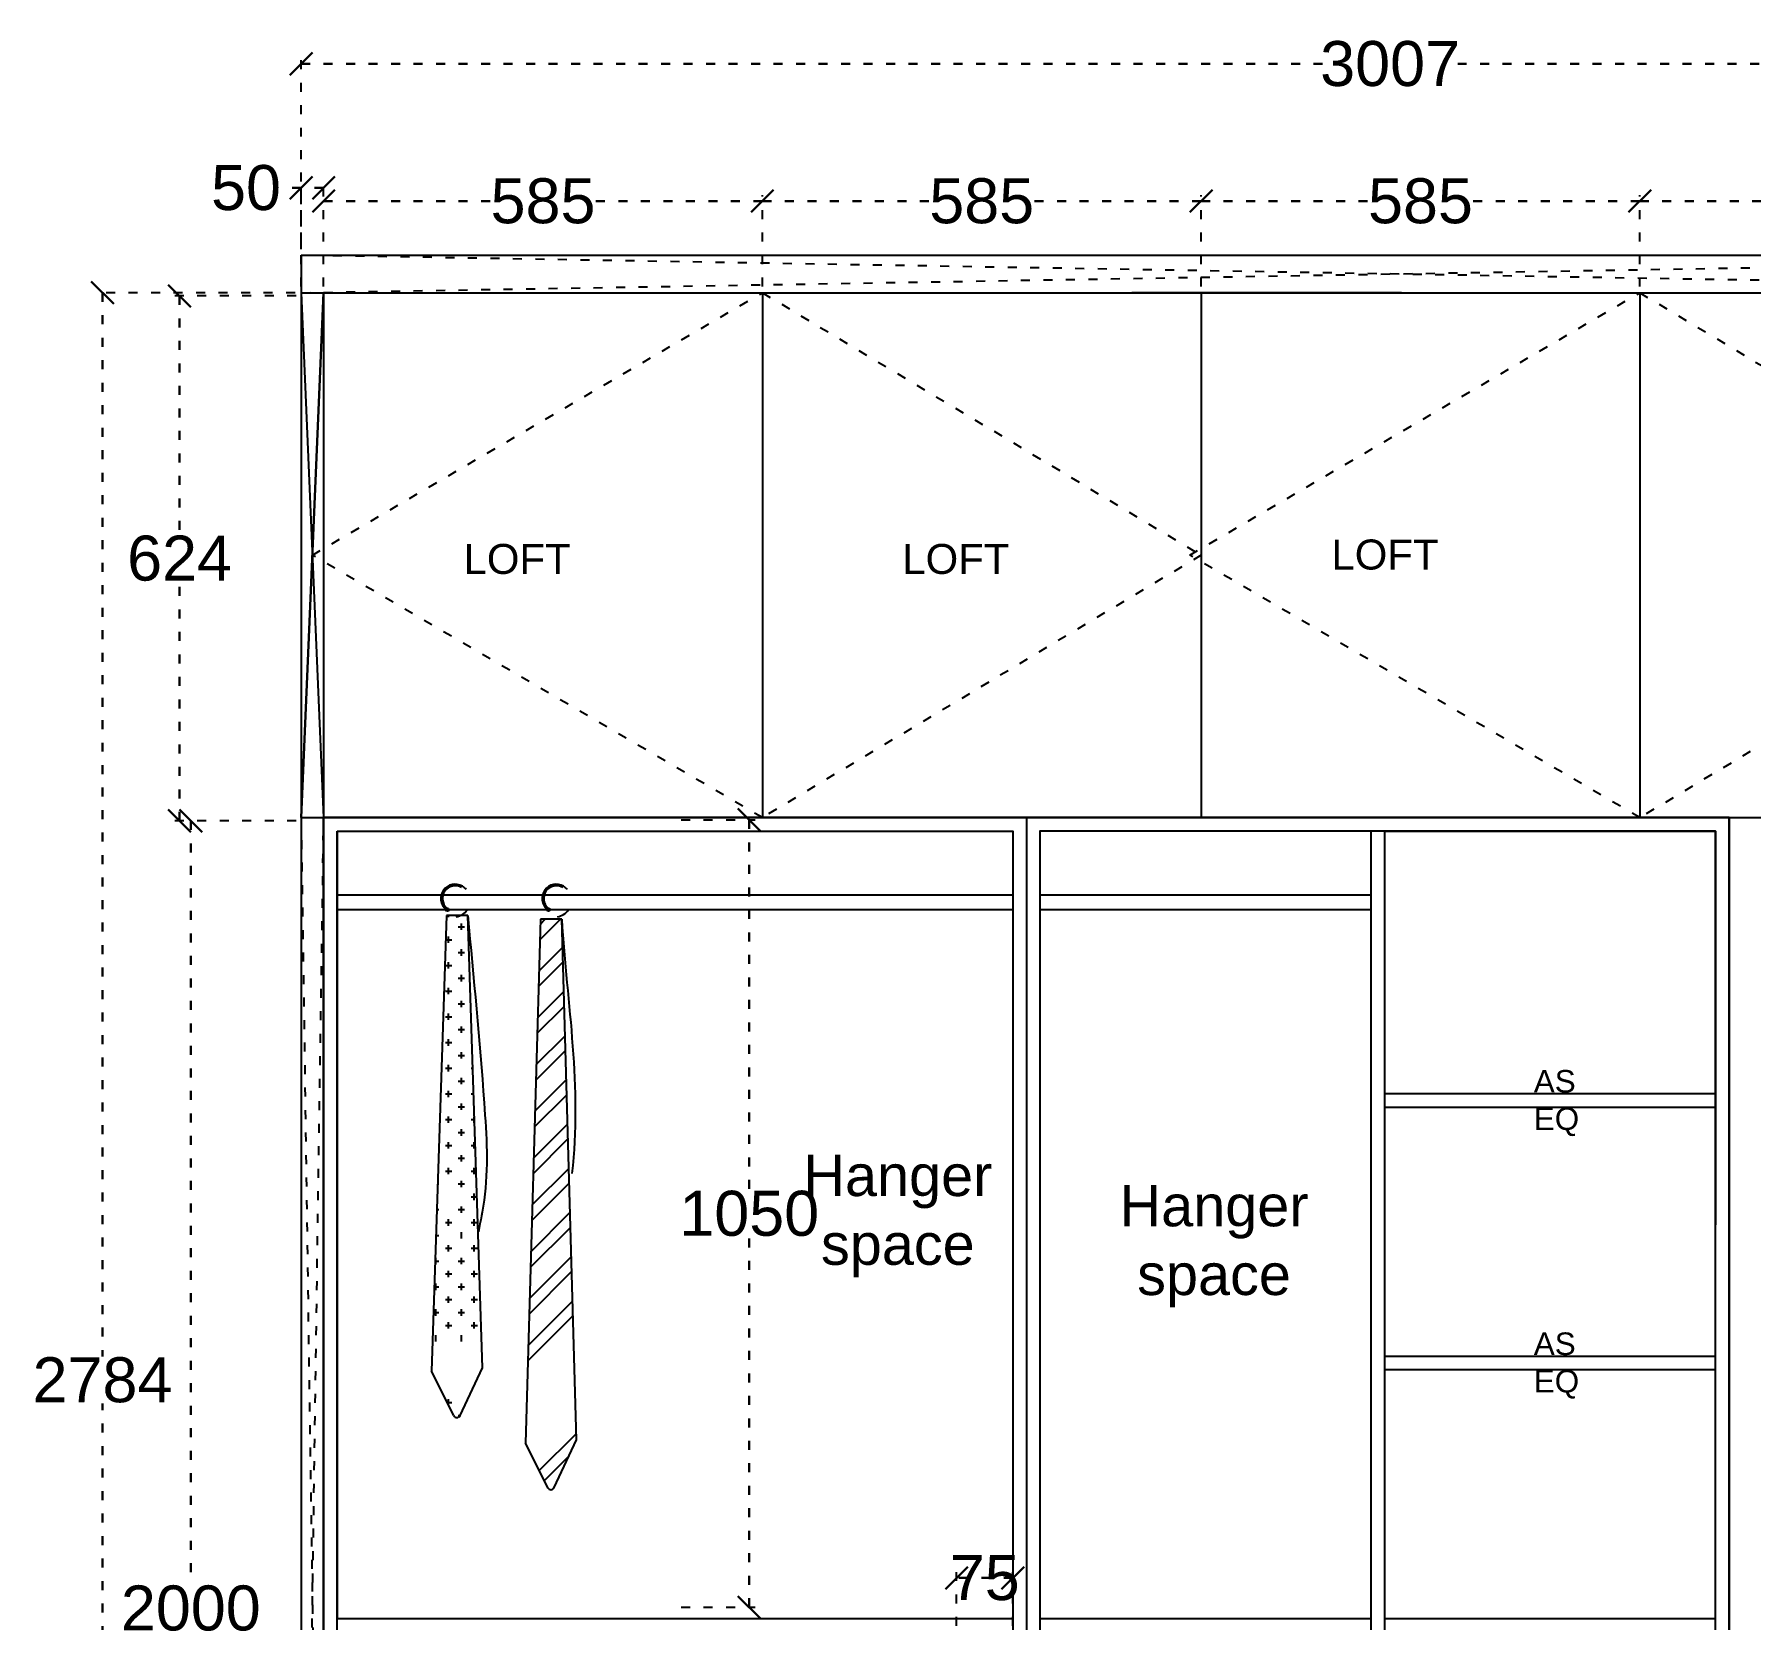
# Model space of a CAD drawing. Header units: millimetres. Extents: x 220712 to 1505573, y -354410 to 241923.
# Drawn here: x 276682 to 278970, y 86432 to 88546 of the extents above; entities that cross this region are included whole.
import ezdxf

# ---------------------------------------------------------------- set-up
doc = ezdxf.new("R2010")
doc.units = ezdxf.units.MM
doc.header["$MEASUREMENT"] = 0
doc.linetypes.add('ACAD_ISO03W100', pattern=[30, 12, -18])
doc.layers.add('Walls', color=253, linetype='Continuous')
doc.layers.add('Words', color=7, linetype='Continuous')
doc.styles.get("Standard").update_dxf_attribs({"font": 'arial.ttf'})
doc.dimstyles.get("Standard").update_dxf_attribs({"dimtxt": 60, "dimasz": 30, "dimexe": 7.75, "dimexo": 8.13, "dimgap": 0.63, "dimtad": 0, "dimtih": 1, "dimtoh": 1, "dimdec": 0, "dimzin": 0, "dimtxsty": 'Standard', "dimblk": 'OBLIQUE', "dimcen": 2.25, "dimclrd": 1, "dimclre": 1, "dimclrt": 1, "dimadec": 0, "dimazin": 0, "dimtfac": 1, "dimtdec": 0, "dimtofl": 0, "dimtmove": 0, "dimatfit": 3, "dimfxl": 1, "dimtolj": 1, "dimtzin": 0, "dimlwd": 30, "dimarcsym": 0})

# ---------------------------------------------------------------- blocks, each defined once
blk = doc.blocks.new('_Oblique')
at = {"color": 0, "linetype": 'ByBlock', "lineweight": -2}
blk.add_line((-0.5, -0.5), (0.5, 0.5), dxfattribs=at)
blk = doc.blocks.new('*D2069')
at = {"layer": 'Defpoints', "color": 0, "linetype": 'ACAD_ISO03W100', "lineweight": -2, "transparency": 16777216}
for p in [(277535.9, 87498.8), (277535.9, 86448.8), (277634.9, 86448.8)]:
    blk.add_point(p, dxfattribs=at)
at = {"layer": 'Walls', "color": 1, "linetype": 'ACAD_ISO03W100', "lineweight": -2, "transparency": 16777216}
for p, q in [((277544, 87498.8), (277642.7, 87498.8)), ((277544, 86448.8), (277642.7, 86448.8))]:
    blk.add_line(p, q, dxfattribs=at)
at = {"layer": 'Walls', "color": 1, "linetype": 'ACAD_ISO03W100', "lineweight": 30, "transparency": 16777216}
for p, q in [((277634.9, 87498.8), (277634.9, 87005.1)), ((277634.9, 86448.8), (277634.9, 86942.5))]:
    blk.add_line(p, q, dxfattribs=at)
at = {"layer": 'Walls', "color": 1, "linetype": 'ACAD_ISO03W100', "lineweight": 30, "transparency": 16777216, "xscale": 30, "yscale": 30, "zscale": 30}
for p, rotation in [((277634.9, 87498.8), 90), ((277634.9, 86448.8), 270)]:
    blk.add_blockref('_Oblique', p, dxfattribs=dict(at, rotation=rotation))
at = {"layer": 'Walls', "color": 1, "linetype": 'ACAD_ISO03W100', "transparency": 16777216, "insert": (277634.9, 86973.8), "char_height": 60, "attachment_point": 5}
blk.add_mtext('\\A1;1050', dxfattribs=at)
blk = doc.blocks.new('*D2070')
at = {"layer": 'Defpoints', "color": 0, "linetype": 'ACAD_ISO03W100', "lineweight": -2, "transparency": 16777216}
for p in [(277038.9, 88197.5), (276875.3, 87497.5), (277038.9, 87497.5)]:
    blk.add_point(p, dxfattribs=at)
at = {"layer": 'Walls', "color": 1, "linetype": 'ACAD_ISO03W100', "lineweight": -2, "transparency": 16777216}
for p, q in [((277030.8, 88197.5), (276867.5, 88197.5)), ((277030.8, 87497.5), (276867.5, 87497.5))]:
    blk.add_line(p, q, dxfattribs=at)
at = {"layer": 'Walls', "color": 1, "linetype": 'ACAD_ISO03W100', "lineweight": 30, "transparency": 16777216}
for p, q in [((276875.3, 88197.5), (276875.3, 87878.7)), ((276875.3, 87497.5), (276875.3, 87816.2))]:
    blk.add_line(p, q, dxfattribs=at)
at = {"layer": 'Walls', "color": 1, "linetype": 'ACAD_ISO03W100', "lineweight": 30, "transparency": 16777216, "xscale": 30, "yscale": 30, "zscale": 30}
for p, rotation in [((276875.3, 88197.5), 90), ((276875.3, 87497.5), 270)]:
    blk.add_blockref('_Oblique', p, dxfattribs=dict(at, rotation=rotation))
at = {"layer": 'Walls', "color": 1, "linetype": 'ACAD_ISO03W100', "transparency": 16777216, "insert": (276875.3, 87847.5), "char_height": 60, "attachment_point": 5}
blk.add_mtext('\\A1;624', dxfattribs=at)
blk = doc.blocks.new('*D2071')
at = {"layer": 'Defpoints', "color": 0, "linetype": 'ACAD_ISO03W100', "lineweight": -2, "transparency": 16777216}
for p in [(277038.9, 87497.5), (276890.3, 85397.5), (277038.9, 85397.5)]:
    blk.add_point(p, dxfattribs=at)
at = {"layer": 'Walls', "color": 1, "linetype": 'ACAD_ISO03W100', "lineweight": -2, "transparency": 16777216}
for p, q in [((277030.8, 87497.5), (276882.5, 87497.5)), ((277030.8, 85397.5), (276882.5, 85397.5))]:
    blk.add_line(p, q, dxfattribs=at)
at = {"layer": 'Walls', "color": 1, "linetype": 'ACAD_ISO03W100', "lineweight": 30, "transparency": 16777216}
for p, q in [((276890.3, 87497.5), (276890.3, 86478.7)), ((276890.3, 85397.5), (276890.3, 86416.2))]:
    blk.add_line(p, q, dxfattribs=at)
at = {"layer": 'Walls', "color": 1, "linetype": 'ACAD_ISO03W100', "lineweight": 30, "transparency": 16777216, "xscale": 30, "yscale": 30, "zscale": 30}
for p, rotation in [((276890.3, 87497.5), 90), ((276890.3, 85397.5), 270)]:
    blk.add_blockref('_Oblique', p, dxfattribs=dict(at, rotation=rotation))
at = {"layer": 'Walls', "color": 1, "linetype": 'ACAD_ISO03W100', "transparency": 16777216, "insert": (276890.3, 86447.5), "char_height": 60, "attachment_point": 5}
blk.add_mtext('\\A1;2000', dxfattribs=at)
blk = doc.blocks.new('*D2317')
at = {"layer": 'Defpoints', "color": 0, "linetype": 'ACAD_ISO03W100', "lineweight": -2, "transparency": 16777216}
for p in [(276772.5, 88201.8), (277037.4, 88201.8), (277037.4, 85301.8)]:
    blk.add_point(p, dxfattribs=at)
at = {"layer": 'Walls', "color": 1, "linetype": 'ACAD_ISO03W100', "lineweight": -2, "transparency": 16777216}
for p, q in [((277029.3, 88201.8), (276764.8, 88201.8)), ((277029.3, 85301.8), (276764.8, 85301.8))]:
    blk.add_line(p, q, dxfattribs=at)
at = {"layer": 'Walls', "color": 1, "linetype": 'ACAD_ISO03W100', "lineweight": 30, "transparency": 16777216}
for p, q in [((276772.5, 88201.8), (276772.5, 86783.1)), ((276772.5, 85301.8), (276772.5, 86720.5))]:
    blk.add_line(p, q, dxfattribs=at)
at = {"layer": 'Walls', "color": 1, "linetype": 'ACAD_ISO03W100', "lineweight": 30, "transparency": 16777216, "xscale": 30, "yscale": 30, "zscale": 30}
for p, rotation in [((276772.5, 88201.8), 90), ((276772.5, 85301.8), 270)]:
    blk.add_blockref('_Oblique', p, dxfattribs=dict(at, rotation=rotation))
at = {"layer": 'Walls', "color": 1, "linetype": 'ACAD_ISO03W100', "lineweight": -2, "transparency": 16777216, "insert": (276772.5, 86751.8), "char_height": 60, "attachment_point": 5}
blk.add_mtext('\\A1;2784', dxfattribs=at)
blk = doc.blocks.new('*D2330')
at = {"layer": 'Defpoints', "color": 0, "linetype": 'ACAD_ISO03W100', "lineweight": -2, "transparency": 16777216}
for p in [(277911.4, 86488), (277911.4, 86415.8), (277986.4, 86415.8)]:
    blk.add_point(p, dxfattribs=at)
at = {"layer": 'Walls', "color": 1, "linetype": 'ACAD_ISO03W100', "lineweight": -2, "transparency": 16777216}
for p, q in [((277911.4, 86423.9), (277911.4, 86495.8)), ((277986.4, 86423.9), (277986.4, 86495.8))]:
    blk.add_line(p, q, dxfattribs=at)
at = {"layer": 'Walls', "color": 1, "linetype": 'ACAD_ISO03W100', "lineweight": 30, "transparency": 16777216}
blk.add_line((277986.4, 86488), (277911.4, 86488), dxfattribs=at)
at = {"layer": 'Walls', "color": 1, "linetype": 'ACAD_ISO03W100', "lineweight": 30, "transparency": 16777216, "xscale": 30, "yscale": 30, "zscale": 30, "rotation": 180}
blk.add_blockref('_Oblique', (277911.4, 86488), dxfattribs=at)
at = {"layer": 'Walls', "color": 1, "linetype": 'ACAD_ISO03W100', "lineweight": 30, "transparency": 16777216, "xscale": 30, "yscale": 30, "zscale": 30}
blk.add_blockref('_Oblique', (277986.4, 86488), dxfattribs=at)
at = {"layer": 'Walls', "color": 1, "linetype": 'ACAD_ISO03W100', "lineweight": -2, "transparency": 16777216, "insert": (277948.9, 86488), "char_height": 60, "attachment_point": 5}
blk.add_mtext('\\A1;75', dxfattribs=at)
blk = doc.blocks.new('*D2338')
at = {"layer": 'Defpoints', "color": 0, "linetype": 'ACAD_ISO03W100', "lineweight": -2, "transparency": 16777216}
for p in [(277037.4, 88341.6), (277037.4, 88201.8), (277067.4, 88201.8)]:
    blk.add_point(p, dxfattribs=at)
at = {"layer": 'Walls', "color": 1, "linetype": 'ACAD_ISO03W100', "lineweight": 30, "transparency": 16777216}
for p, q in [((277037.4, 88341.6), (277007.4, 88341.6)), ((277067.4, 88341.6), (277037.4, 88341.6))]:
    blk.add_line(p, q, dxfattribs=at)
at = {"layer": 'Walls', "color": 1, "linetype": 'ACAD_ISO03W100', "lineweight": -2, "transparency": 16777216}
for p, q in [((277037.4, 88209.9), (277037.4, 88349.3)), ((277067.4, 88209.9), (277067.4, 88349.3))]:
    blk.add_line(p, q, dxfattribs=at)
at = {"layer": 'Walls', "color": 1, "linetype": 'ACAD_ISO03W100', "lineweight": 30, "transparency": 16777216, "xscale": 30, "yscale": 30, "zscale": 30, "rotation": 180}
blk.add_blockref('_Oblique', (277037.4, 88341.6), dxfattribs=at)
at = {"layer": 'Walls', "color": 1, "linetype": 'ACAD_ISO03W100', "lineweight": 30, "transparency": 16777216, "xscale": 30, "yscale": 30, "zscale": 30}
blk.add_blockref('_Oblique', (277067.4, 88341.6), dxfattribs=at)
at = {"layer": 'Walls', "color": 1, "linetype": 'ACAD_ISO03W100', "transparency": 16777216, "insert": (276963.9, 88341.6), "char_height": 60, "attachment_point": 5}
blk.add_mtext('\\A1;50', dxfattribs=at)
blk = doc.blocks.new('*D2339')
at = {"layer": 'Defpoints', "color": 0, "linetype": 'ACAD_ISO03W100', "lineweight": -2, "transparency": 16777216}
for p in [(279941.4, 88507), (277037.4, 88251.8), (279941.4, 88251.8)]:
    blk.add_point(p, dxfattribs=at)
at = {"layer": 'Walls', "color": 1, "linetype": 'ACAD_ISO03W100', "lineweight": -2, "transparency": 16777216}
for p, q in [((277037.4, 88259.9), (277037.4, 88514.7)), ((279941.4, 88259.9), (279941.4, 88514.7))]:
    blk.add_line(p, q, dxfattribs=at)
at = {"layer": 'Walls', "color": 1, "linetype": 'ACAD_ISO03W100', "lineweight": 30, "transparency": 16777216}
for p, q in [((277037.4, 88507), (278399.2, 88507)), ((279941.4, 88507), (278579.6, 88507))]:
    blk.add_line(p, q, dxfattribs=at)
at = {"layer": 'Walls', "color": 1, "linetype": 'ACAD_ISO03W100', "lineweight": 30, "transparency": 16777216, "xscale": 30, "yscale": 30, "zscale": 30, "rotation": 180}
blk.add_blockref('_Oblique', (277037.4, 88507), dxfattribs=at)
at = {"layer": 'Walls', "color": 1, "linetype": 'ACAD_ISO03W100', "lineweight": 30, "transparency": 16777216, "xscale": 30, "yscale": 30, "zscale": 30}
blk.add_blockref('_Oblique', (279941.4, 88507), dxfattribs=at)
at = {"layer": 'Walls', "color": 1, "linetype": 'ACAD_ISO03W100', "lineweight": -2, "transparency": 16777216, "insert": (278489.4, 88507), "char_height": 60, "attachment_point": 5}
blk.add_mtext('\\A1;3007', dxfattribs=at)
blk = doc.blocks.new('*D2340')
at = {"layer": 'Defpoints', "color": 0, "linetype": 'ACAD_ISO03W100', "lineweight": -2, "transparency": 16777216}
for p in [(277652.4, 88324), (277067.4, 88201.8), (277652.4, 88201.8)]:
    blk.add_point(p, dxfattribs=at)
at = {"layer": 'Walls', "color": 1, "linetype": 'ACAD_ISO03W100', "lineweight": -2, "transparency": 16777216}
for p, q in [((277067.4, 88209.9), (277067.4, 88331.7)), ((277652.4, 88209.9), (277652.4, 88331.7))]:
    blk.add_line(p, q, dxfattribs=at)
at = {"layer": 'Walls', "color": 1, "linetype": 'ACAD_ISO03W100', "lineweight": 30, "transparency": 16777216}
for p, q in [((277067.4, 88324), (277292.8, 88324)), ((277652.4, 88324), (277427.1, 88324))]:
    blk.add_line(p, q, dxfattribs=at)
at = {"layer": 'Walls', "color": 1, "linetype": 'ACAD_ISO03W100', "lineweight": 30, "transparency": 16777216, "xscale": 30, "yscale": 30, "zscale": 30, "rotation": 180}
blk.add_blockref('_Oblique', (277067.4, 88324), dxfattribs=at)
at = {"layer": 'Walls', "color": 1, "linetype": 'ACAD_ISO03W100', "lineweight": 30, "transparency": 16777216, "xscale": 30, "yscale": 30, "zscale": 30}
blk.add_blockref('_Oblique', (277652.4, 88324), dxfattribs=at)
at = {"layer": 'Walls', "color": 1, "linetype": 'ACAD_ISO03W100', "lineweight": -2, "transparency": 16777216, "insert": (277359.9, 88324), "char_height": 60, "attachment_point": 5}
blk.add_mtext('\\A1;585', dxfattribs=at)
blk = doc.blocks.new('*D2334')
at = {"layer": 'Defpoints', "color": 0, "linetype": 'ACAD_ISO03W100', "lineweight": -2, "transparency": 16777216}
for p in [(278237.4, 88324), (277652.4, 88201.8), (278237.4, 88201.8)]:
    blk.add_point(p, dxfattribs=at)
at = {"layer": 'Walls', "color": 1, "linetype": 'ACAD_ISO03W100', "lineweight": -2, "transparency": 16777216}
for p, q in [((277652.4, 88209.9), (277652.4, 88331.7)), ((278237.4, 88209.9), (278237.4, 88331.7))]:
    blk.add_line(p, q, dxfattribs=at)
at = {"layer": 'Walls', "color": 1, "linetype": 'ACAD_ISO03W100', "lineweight": 30, "transparency": 16777216}
for p, q in [((277652.4, 88324), (277877.8, 88324)), ((278237.4, 88324), (278012.1, 88324))]:
    blk.add_line(p, q, dxfattribs=at)
at = {"layer": 'Walls', "color": 1, "linetype": 'ACAD_ISO03W100', "lineweight": 30, "transparency": 16777216, "xscale": 30, "yscale": 30, "zscale": 30, "rotation": 180}
blk.add_blockref('_Oblique', (277652.4, 88324), dxfattribs=at)
at = {"layer": 'Walls', "color": 1, "linetype": 'ACAD_ISO03W100', "lineweight": 30, "transparency": 16777216, "xscale": 30, "yscale": 30, "zscale": 30}
blk.add_blockref('_Oblique', (278237.4, 88324), dxfattribs=at)
at = {"layer": 'Walls', "color": 1, "linetype": 'ACAD_ISO03W100', "lineweight": -2, "transparency": 16777216, "insert": (277944.9, 88324), "char_height": 60, "attachment_point": 5}
blk.add_mtext('\\A1;585', dxfattribs=at)
blk = doc.blocks.new('*D2335')
at = {"layer": 'Defpoints', "color": 0, "linetype": 'ACAD_ISO03W100', "lineweight": -2, "transparency": 16777216}
for p in [(278822.4, 88324), (278237.4, 88201.8), (278822.4, 88201.8)]:
    blk.add_point(p, dxfattribs=at)
at = {"layer": 'Walls', "color": 1, "linetype": 'ACAD_ISO03W100', "lineweight": -2, "transparency": 16777216}
for p, q in [((278237.4, 88209.9), (278237.4, 88331.7)), ((278822.4, 88209.9), (278822.4, 88331.7))]:
    blk.add_line(p, q, dxfattribs=at)
at = {"layer": 'Walls', "color": 1, "linetype": 'ACAD_ISO03W100', "lineweight": 30, "transparency": 16777216}
for p, q in [((278237.4, 88324), (278462.8, 88324)), ((278822.4, 88324), (278597.1, 88324))]:
    blk.add_line(p, q, dxfattribs=at)
at = {"layer": 'Walls', "color": 1, "linetype": 'ACAD_ISO03W100', "lineweight": 30, "transparency": 16777216, "xscale": 30, "yscale": 30, "zscale": 30, "rotation": 180}
blk.add_blockref('_Oblique', (278237.4, 88324), dxfattribs=at)
at = {"layer": 'Walls', "color": 1, "linetype": 'ACAD_ISO03W100', "lineweight": 30, "transparency": 16777216, "xscale": 30, "yscale": 30, "zscale": 30}
blk.add_blockref('_Oblique', (278822.4, 88324), dxfattribs=at)
at = {"layer": 'Walls', "color": 1, "linetype": 'ACAD_ISO03W100', "lineweight": -2, "transparency": 16777216, "insert": (278529.9, 88324), "char_height": 60, "attachment_point": 5}
blk.add_mtext('\\A1;585', dxfattribs=at)
blk = doc.blocks.new('*D2336')
at = {"layer": 'Defpoints', "color": 0, "linetype": 'ACAD_ISO03W100', "lineweight": -2, "transparency": 16777216}
for p in [(279407.4, 88324), (278822.4, 88201.8), (279407.4, 88201.8)]:
    blk.add_point(p, dxfattribs=at)
at = {"layer": 'Walls', "color": 1, "linetype": 'ACAD_ISO03W100', "lineweight": -2, "transparency": 16777216}
for p, q in [((278822.4, 88209.9), (278822.4, 88331.7)), ((279407.4, 88209.9), (279407.4, 88331.7))]:
    blk.add_line(p, q, dxfattribs=at)
at = {"layer": 'Walls', "color": 1, "linetype": 'ACAD_ISO03W100', "lineweight": 30, "transparency": 16777216}
for p, q in [((278822.4, 88324), (279047.8, 88324)), ((279407.4, 88324), (279182.1, 88324))]:
    blk.add_line(p, q, dxfattribs=at)
at = {"layer": 'Walls', "color": 1, "linetype": 'ACAD_ISO03W100', "lineweight": 30, "transparency": 16777216, "xscale": 30, "yscale": 30, "zscale": 30, "rotation": 180}
blk.add_blockref('_Oblique', (278822.4, 88324), dxfattribs=at)
at = {"layer": 'Walls', "color": 1, "linetype": 'ACAD_ISO03W100', "lineweight": 30, "transparency": 16777216, "xscale": 30, "yscale": 30, "zscale": 30}
blk.add_blockref('_Oblique', (279407.4, 88324), dxfattribs=at)
at = {"layer": 'Walls', "color": 1, "linetype": 'ACAD_ISO03W100', "lineweight": -2, "transparency": 16777216, "insert": (279114.9, 88324), "char_height": 60, "attachment_point": 5}
blk.add_mtext('\\A1;585', dxfattribs=at)

msp = doc.modelspace()

# ---------------------------------------------------------------- linework, layer by layer
at = {"color": 18, "true_color": 0x000000}
for p, q in [((277231.2, 87371.2), (277211.1, 86763.8)), ((277259.5, 87371.2), (277231.2, 87371.2)), ((277233.9, 87369.1), (277233.9, 87371.2)), ((277246.8, 87356.3), (277255.4, 87356.3)), ((277251.1, 87352), (277251.1, 87360.6)), ((277279.1, 86768.2), (277259.5, 87371.2)), ((277356.6, 87366.4), (277336.4, 86667.7)), ((277355.8, 87339.1), (277383.1, 87366.4)), ((277356.4, 87359.9), (277362.9, 87366.4)), ((277384.9, 87366.4), (277356.6, 87366.4)), ((277404.4, 86672.1), (277384.9, 87366.4)), ((277230.2, 87339.1), (277238.2, 87339.1)), ((277233.9, 87334.8), (277233.9, 87343.4)), ((277233.9, 87300.6), (277233.9, 87309.1)), ((277246.8, 87322), (277255.4, 87322)), ((277251.1, 87317.7), (277251.1, 87326.3)), ((277354, 87276.7), (277386.5, 87309.2)), ((277354.6, 87297.5), (277386, 87328.8)), ((277229.7, 87304.8), (277238.2, 87304.8)), ((277246.8, 87287.7), (277255.4, 87287.7)), ((277251.1, 87283.4), (277251.1, 87292)), ((277229.7, 87270.5), (277238.2, 87270.5)), ((277233.9, 87266.3), (277233.9, 87274.8)), ((277352.8, 87235.1), (277387.6, 87269.9)), ((277233.9, 87232), (277233.9, 87240.5)), ((277246.8, 87253.4), (277255.4, 87253.4)), ((277251.1, 87249.1), (277251.1, 87257.7)), ((277352.2, 87214.3), (277388.2, 87250.2)), ((277229.7, 87236.3), (277238.2, 87236.3)), ((277246.8, 87219.1), (277255.4, 87219.1)), ((277251.1, 87214.8), (277251.1, 87223.4)), ((277229.7, 87202), (277238.2, 87202)), ((277233.9, 87197.7), (277233.9, 87206.3)), ((277263.9, 87202), (277265, 87202)), ((277351, 87172.7), (277389.3, 87210.9)), ((277233.9, 87163.4), (277233.9, 87172)), ((277246.8, 87184.8), (277255.4, 87184.8)), ((277251.1, 87180.5), (277251.1, 87189.1)), ((277350.4, 87151.8), (277389.8, 87191.3)), ((277229.7, 87167.7), (277238.2, 87167.7)), ((277246.8, 87150.5), (277255.4, 87150.5)), ((277251.1, 87146.2), (277251.1, 87154.8)), ((277263.9, 87167.7), (277266.1, 87167.7)), ((277349.2, 87110.2), (277390.9, 87152)), ((277229.7, 87133.4), (277238.2, 87133.4)), ((277233.9, 87129.1), (277233.9, 87137.7)), ((277263.9, 87133.4), (277267.2, 87133.4)), ((277348.6, 87089.4), (277391.5, 87132.3)), ((277233.9, 87094.8), (277233.9, 87103.4)), ((277246.8, 87116.2), (277255.4, 87116.2)), ((277251.1, 87112), (277251.1, 87120.5)), ((277229.7, 87099.1), (277238.2, 87099.1)), ((277246.8, 87082), (277255.4, 87082)), ((277251.1, 87077.7), (277251.1, 87086.2)), ((277263.9, 87099.1), (277268.4, 87099.1)), ((277268.2, 87094.8), (277268.2, 87102.7)), ((277347.4, 87047.8), (277392.6, 87093)), ((277229.7, 87064.8), (277238.2, 87064.8)), ((277233.9, 87060.5), (277233.9, 87069.1)), ((277263.9, 87064.8), (277269.5, 87064.8)), ((277268.2, 87060.5), (277268.2, 87069.1)), ((277346.8, 87027), (277393.1, 87073.4)), ((277220.5, 87047.7), (277221.1, 87047.7)), ((277233.9, 87026.2), (277233.9, 87034.8)), ((277246.8, 87047.7), (277255.4, 87047.7)), ((277251.1, 87043.4), (277251.1, 87051.9)), ((277268.2, 87026.2), (277268.2, 87034.8)), ((277219.4, 87013.4), (277221.1, 87013.4)), ((277229.7, 87030.5), (277238.2, 87030.5)), ((277246.8, 87013.4), (277255.4, 87013.4)), ((277251.1, 87009.1), (277251.1, 87017.7)), ((277263.9, 87030.5), (277270.6, 87030.5)), ((277345, 86964.6), (277394.8, 87014.4)), ((277345.6, 86985.4), (277394.2, 87034)), ((277263.9, 86996.2), (277271.7, 86996.2)), ((277268.2, 86991.9), (277268.2, 87000.5)), ((277218.2, 86979.1), (277221.1, 86979.1)), ((277233.9, 86957.7), (277233.9, 86966.2)), ((277246.8, 86979.1), (277255.4, 86979.1)), ((277251.1, 86974.8), (277251.1, 86983.4)), ((277268.2, 86957.7), (277268.2, 86966.2)), ((277343.8, 86923), (277395.9, 86975.1)), ((277217.1, 86944.8), (277221.1, 86944.8)), ((277229.7, 86961.9), (277238.2, 86961.9)), ((277251.1, 86940.5), (277251.1, 86949.1)), ((277263.9, 86961.9), (277272.5, 86961.9)), ((277343.2, 86902.2), (277396.4, 86955.4)), ((277229.7, 86927.6), (277238.2, 86927.6)), ((277233.9, 86923.4), (277233.9, 86931.9)), ((277263.9, 86927.6), (277272.5, 86927.6)), ((277268.2, 86923.4), (277268.2, 86931.9)), ((277215.9, 86910.5), (277221.1, 86910.5)), ((277216.8, 86906.2), (277216.8, 86914.8)), ((277233.9, 86889.1), (277233.9, 86897.6)), ((277246.8, 86910.5), (277255.4, 86910.5)), ((277251.1, 86906.2), (277251.1, 86914.8)), ((277268.2, 86889.1), (277268.2, 86897.6)), ((277342, 86860.6), (277397.6, 86916.1)), ((277214.8, 86876.2), (277221.1, 86876.2)), ((277216.8, 86871.9), (277216.8, 86880.5)), ((277229.7, 86893.4), (277238.2, 86893.4)), ((277246.8, 86876.2), (277255.4, 86876.2)), ((277251.1, 86871.9), (277251.1, 86880.5)), ((277263.9, 86893.4), (277272.5, 86893.4)), ((277341.4, 86839.8), (277398.1, 86896.5)), ((277229.7, 86859.1), (277238.2, 86859.1)), ((277233.9, 86854.8), (277233.9, 86863.4)), ((277263.9, 86859.1), (277272.5, 86859.1)), ((277268.2, 86854.8), (277268.2, 86863.4)), ((277340.2, 86798.1), (277399.2, 86857.2)), ((277213.7, 86841.9), (277221.1, 86841.9)), ((277216.8, 86837.6), (277216.8, 86846.2)), ((277233.9, 86820.5), (277233.9, 86829.1)), ((277246.8, 86841.9), (277255.4, 86841.9)), ((277251.1, 86837.6), (277251.1, 86846.2)), ((277268.2, 86820.5), (277268.2, 86829.1)), ((277339.6, 86777.3), (277399.8, 86837.5)), ((277216.8, 86803.3), (277216.8, 86811.9)), ((277229.7, 86824.8), (277238.2, 86824.8)), ((277251.1, 86803.3), (277251.1, 86811.9)), ((277263.9, 86824.8), (277272.5, 86824.8)), ((277241.2, 86704.4), (277211.1, 86763.8)), ((277249.3, 86704.5), (277279.1, 86768.2)), ((277232.3, 86721.9), (277238.2, 86721.9)), ((277233.9, 86718.7), (277233.9, 86726.2)), ((277246.8, 86704.8), (277249.4, 86704.8)), ((277251.1, 86708.4), (277251.1, 86709)), ((277355, 86631.1), (277404.2, 86680.3)), ((277374.7, 86608.4), (277404.4, 86672.1)), ((277366.6, 86607.8), (277336.4, 86667.7)), ((277361.8, 86617.7), (277394.1, 86650))]:
    msp.add_line(p, q, dxfattribs=at)
for centre in [(277232.4, 87379.1), (277367.3, 87379.1)]:
    msp.add_circle(centre, 1.99, dxfattribs=at)
for centre, radius, start, end in [((277242.6, 87394.2), 18.9, 58.8889, 230.4094), ((277242.6, 87394.2), 16.8, 58.8889, 230.4094), ((277241, 87391.5), 22, 40.831, 58.8889), ((277377.6, 87394.2), 18.9, 58.8889, 230.4094), ((277377.6, 87394.2), 16.8, 58.8889, 230.4094), ((277375.9, 87391.5), 22, 40.831, 58.8889), ((277241, 87391.5), 22, 278.1438, 325.0188), ((277375.9, 87391.5), 22, 278.1438, 325.0188), ((277245.2, 86706.4), 4.5, 206.9159, 334.9388), ((277370.5, 86610.2), 4.54, 207.2494, 343.2419)]:
    msp.add_arc(centre, radius, start, end, dxfattribs=at)
msp.add_spline([(277259.5, 87371.2), (277281.4, 87121.5), (277281.4, 86991.7), (277273.7, 86949.6)], degree=3, dxfattribs=at)
msp.add_open_spline([(277384.9, 87366.4), (277392, 87253.7), (277411.9, 87140.9), (277398.4, 87027.1)], degree=3, dxfattribs=at)
at = {"layer": 'Walls', "color": 18, "true_color": 0x000000}
for p, q in [((277037.4, 88251.8), (277037.4, 85301.8)), ((277037.4, 88251.8), (279941.4, 88251.8)), ((277037.4, 88201.8), (279941.4, 88201.8)), ((277067.4, 88201.8), (277067.4, 85401.8)), ((277067.4, 88201.8), (277426.7, 88201.8)), ((277652.4, 88201.8), (277652.4, 87501.8)), ((278504.4, 88201.8), (278145.2, 88201.8)), ((278237.4, 88201.8), (278237.4, 87501.8)), ((278822.4, 88201.8), (278822.4, 87501.8)), ((277037.4, 87501.8), (279941.4, 87501.8)), ((277037.4, 87501.8), (278752.8, 87501.8)), ((278504.4, 87501.8), (277067.4, 87501.8)), ((277067.4, 87501.8), (277785.9, 87501.8)), ((278941.4, 87501.8), (277067.4, 87501.8)), ((278004.4, 87501.8), (278004.4, 85401.8)), ((278941.4, 87501.8), (278941.4, 85401.8)), ((277085.4, 87483.8), (277085.4, 86433.8)), ((278463.9, 87483.8), (278463.9, 86415.8)), ((278481.9, 87483.8), (278481.9, 86415.8)), ((278481.9, 87483.8), (278923.4, 87483.8)), ((278923.4, 86433.8), (278923.4, 87483.8)), ((278923.4, 87483.8), (278923.4, 86958.8)), ((277085.4, 87398.8), (277986.4, 87398.8)), ((277986.4, 87378.8), (277085.4, 87378.8)), ((278022.4, 87398.8), (278463.9, 87398.8)), ((278463.9, 87378.8), (278022.4, 87378.8)), ((278923.4, 86958.8), (278923.4, 87221.3)), ((278481.9, 87133.8), (278923.4, 87133.8)), ((278481.9, 87115.8), (278923.4, 87115.8)), ((278481.9, 86783.8), (278923.4, 86783.8)), ((278481.9, 86765.8), (278923.4, 86765.8)), ((277085.4, 86433.8), (277986.4, 86433.8)), ((278022.4, 86433.8), (278463.9, 86433.8)), ((278481.9, 86433.8), (278923.4, 86433.8))]:
    msp.add_line(p, q, dxfattribs=at)
at = {"layer": 'Walls', "color": 240, "true_color": 0xed1f24}
for p, q in [((277037.4, 88201.8), (277067.4, 87501.8)), ((277037.4, 87501.8), (277067.4, 88201.8)), ((277067.4, 88201.8), (277037.4, 87501.8))]:
    msp.add_line(p, q, dxfattribs=at)
at = {"layer": 'Walls', "color": 240, "linetype": 'ACAD_ISO03W100', "true_color": 0xed1f24}
for p, q in [((277037.4, 87501.8), (277067.4, 85401.8)), ((277037.4, 85401.8), (277067.4, 87501.8))]:
    msp.add_line(p, q, dxfattribs=at)
at = {"layer": 'Walls', "color": 242, "linetype": 'ACAD_ISO03W100', "lineweight": -2, "true_color": 0xcd2027}
msp.add_lwpolyline([(277037.4, 88201.8), (279941.4, 88251.8), (279941.4, 88201.8), (277037.4, 88251.8)], dxfattribs=at)
at = {"layer": 'Walls', "color": 9, "linetype": 'ACAD_ISO03W100', "lineweight": -2, "true_color": 0xc7c8ca}
for points in [[(277652.4, 88201.8), (278237.4, 87851.8), (277652.4, 87501.8), (277052.4, 87851.8), (277652.4, 88201.8)], [(278822.4, 88201.8), (279407.4, 87851.8), (278822.4, 87501.8), (278222.4, 87851.8), (278822.4, 88201.8)]]:
    msp.add_lwpolyline(points, dxfattribs=at)
at = {"layer": 'Walls', "color": 18, "true_color": 0x000000}
for points in [[(277067.4, 87501.8), (277067.4, 87501.8), (277067.4, 87501.8), (277067.4, 87501.8)], [(277067.4, 87501.8), (278004.4, 87501.8), (278004.4, 85401.8), (277067.4, 85401.8)], [(277067.4, 87501.8), (278004.4, 87501.8), (278004.4, 85401.8), (277067.4, 85401.8)], [(278004.4, 85401.8), (278941.4, 85401.8), (278941.4, 87501.8), (278004.4, 87501.8)], [(277085.4, 87483.8), (277986.4, 87483.8), (277986.4, 85419.8), (277085.4, 85419.8)], [(278022.4, 85419.8), (278923.4, 85419.8), (278923.4, 87483.8), (278022.4, 87483.8)]]:
    msp.add_lwpolyline(points, close=True, dxfattribs=at)

# ---------------------------------------------------------------- texts
at = {"color": 7, "char_height": 40, "attachment_point": 1}
for insert in [(277254, 87866.8), (277839, 87866.8), (278411.2, 87872.7)]:
    msp.add_mtext_dynamic_manual_height_columns('LOFT', width=246.425, gutter_width=1213, heights=[0], dxfattribs=dict(at, insert=insert))
at = {"layer": 'Words', "color": 0, "attachment_point": 1}
for s, width, heights, insert, char_height in [('AS\\PEQ', 1178.022, [0], (278681, 87165.3), 30), ('\\pxqc;Hanger space  ', 324.313, [440.1], (277670.9, 87052.2), 55), ('\\pxqc;Hanger space  ', 324.313, [440.1], (278092.5, 87011.9), 55), ('AS\\PEQ', 1178.022, [0], (278681, 86815.3), 30)]:
    msp.add_mtext_dynamic_manual_height_columns(s, width=width, gutter_width=866.4, heights=heights, dxfattribs=dict(at, insert=insert, char_height=char_height))

# ---------------------------------------------------------------- dimensions: what is measured, and where the dimension line sits
at = {"layer": 'Walls', "color": 242, "linetype": 'ACAD_ISO03W100', "lineweight": -2, "true_color": 0xcd2027}
dim = msp.add_linear_dim(base=(279941.4, 88507), p1=(277037.4, 88251.8), p2=(279941.4, 88251.8), text='3007', dimstyle='Standard', dxfattribs=at)
dim.commit()
dim.dimension.update_dxf_attribs({"geometry": '*D2339', "text_midpoint": (278489.4, 88507)})
at = {"layer": 'Walls', "color": 18, "linetype": 'ACAD_ISO03W100', "true_color": 0x000000}
dim = msp.add_linear_dim(base=(277037.4, 88341.6), p1=(277067.4, 88201.8), p2=(277037.4, 88201.8), text='50', dimstyle='Standard', dxfattribs=at)
dim.commit()
dim.dimension.update_dxf_attribs({"geometry": '*D2338', "text_midpoint": (276963.9, 88341.6)})
at = {"layer": 'Walls', "color": 242, "linetype": 'ACAD_ISO03W100', "lineweight": -2, "true_color": 0xcd2027}
for base, p1, p2, picture, middle in [((277652.4, 88324), (277067.4, 88201.8), (277652.4, 88201.8), '*D2340', (277359.9, 88324)), ((278237.4, 88324), (277652.4, 88201.8), (278237.4, 88201.8), '*D2334', (277944.9, 88324)), ((278822.4, 88324), (278237.4, 88201.8), (278822.4, 88201.8), '*D2335', (278529.9, 88324)), ((279407.4, 88324), (278822.4, 88201.8), (279407.4, 88201.8), '*D2336', (279114.9, 88324))]:
    dim = msp.add_linear_dim(base=base, p1=p1, p2=p2, dimstyle='Standard', dxfattribs=at)
    dim.commit()
    dim.dimension.update_dxf_attribs({"geometry": picture, "text_midpoint": middle})
at = {"layer": 'Walls', "color": 18, "linetype": 'ACAD_ISO03W100', "lineweight": -2, "true_color": 0x000000}
dim = msp.add_linear_dim(base=(276772.5, 88201.8), p1=(277037.4, 85301.8), p2=(277037.4, 88201.8), angle=90, text='2784', dimstyle='Standard', dxfattribs=at)
dim.commit()
dim.dimension.update_dxf_attribs({"geometry": '*D2317', "text_midpoint": (276772.5, 86751.8), "dimtype": 160})
at = {"layer": 'Walls', "color": 18, "linetype": 'ACAD_ISO03W100', "true_color": 0x000000}
for base, p1, p2, text, picture, middle in [((276875.3, 87497.5), (277038.9, 88197.5), (277038.9, 87497.5), '624', '*D2070', (276875.3, 87847.5)), ((276890.3, 85397.5), (277038.9, 87497.5), (277038.9, 85397.5), '2000', '*D2071', (276890.3, 86447.5))]:
    dim = msp.add_linear_dim(base=base, p1=p1, p2=p2, angle=90, text=text, dimstyle='Standard', dxfattribs=at)
    dim.commit()
    dim.dimension.update_dxf_attribs({"geometry": picture, "text_midpoint": middle})
at = {"layer": 'Walls', "color": 240, "linetype": 'ACAD_ISO03W100', "true_color": 0xed1f24}
dim = msp.add_linear_dim(base=(277634.9, 86448.8), p1=(277535.9, 87498.8), p2=(277535.9, 86448.8), angle=90, dimstyle='Standard', dxfattribs=at)
dim.commit()
dim.dimension.update_dxf_attribs({"geometry": '*D2069', "text_midpoint": (277634.9, 86973.8)})
at = {"layer": 'Walls', "color": 9, "linetype": 'ACAD_ISO03W100', "lineweight": -2, "true_color": 0xc7c8ca}
dim = msp.add_linear_dim(base=(277911.4, 86488), p1=(277986.4, 86415.8), p2=(277911.4, 86415.8), dimstyle='Standard', dxfattribs=at)
dim.commit()
dim.dimension.update_dxf_attribs({"geometry": '*D2330', "text_midpoint": (277948.9, 86488), "dimtype": 160})

doc.saveas('drawing.dxf')
